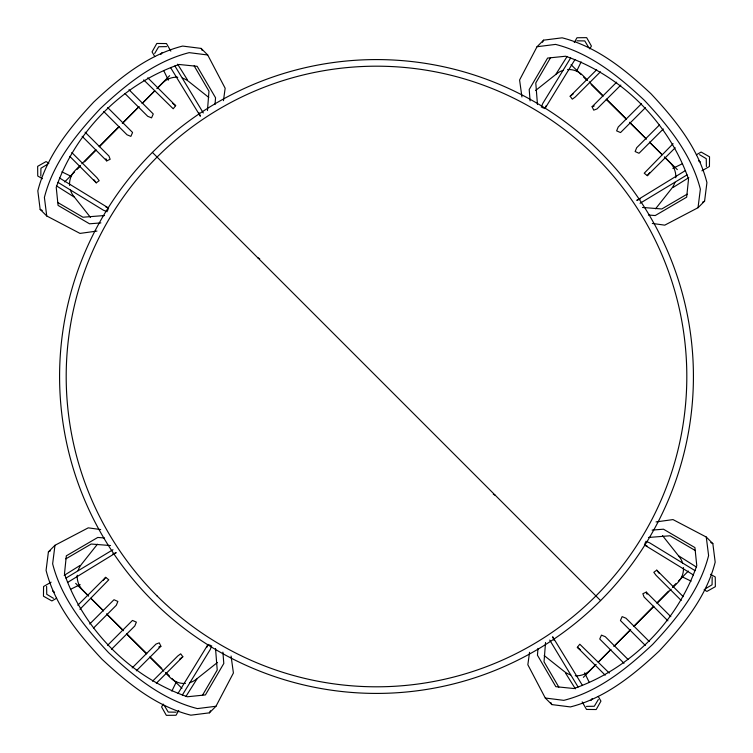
<?xml version="1.0" encoding="UTF-8"?>
<svg xmlns="http://www.w3.org/2000/svg" width="753" height="753" viewBox="0 0 753 753"><rect width="100%" height="100%" fill="white"/><g stroke="black" fill="none" stroke-linecap="round" stroke-linejoin="round"><path stroke-width="1.13" d="M40.813 176.089L40.926 168.23L47.674 164.201M712.187 576.911L712.074 584.77L705.326 588.799M207.452 110.531L208.967 91.198L194.142 65.831M215.01 104.592L215.546 97.777L197.164 66.32L179.092 64.476C122.72 84.129 75.884 130.966 56.23 187.346L58.075 205.409L89.522 223.801L100.893 222.907M537.99 648.408L537.454 655.223L555.836 686.68L573.908 688.524C630.28 668.871 677.116 622.034 696.77 565.654L694.925 547.591L663.478 529.199L652.107 530.093M545.548 642.469L544.033 661.802L558.858 687.169M100.686 529.557L88.252 527.844L54.978 545.285L48.408 551.855L46.074 570.388C54.913 605.214 77.964 633.518 102.013 659.242C127.728 683.291 156.04 706.342 190.857 715.181L209.39 712.846L215.97 706.267L233.411 672.994L231.067 656.042M54.978 545.285L52.644 563.818C61.492 598.635 84.534 626.938 108.592 652.663C134.307 676.712 162.62 699.763 197.437 708.601L215.97 706.267M652.314 223.443L664.748 225.156L698.022 207.715L700.356 189.182C691.508 154.365 668.466 126.062 644.408 100.337C618.693 76.288 590.38 53.237 555.563 44.399L537.03 46.733L519.589 80.006L521.933 96.958M698.022 207.715L704.592 201.145L706.926 182.612C698.087 147.786 675.036 119.482 650.987 93.758C625.272 69.709 596.96 46.658 562.143 37.819L543.61 40.154L537.03 46.733M223.443 100.686L225.156 88.252L207.715 54.978L201.145 48.408L182.612 46.074C147.786 54.913 119.482 77.964 93.758 102.013C69.709 127.728 46.658 156.04 37.819 190.857L40.154 209.39L46.733 215.97L80.006 233.411L96.958 231.067M529.557 652.314L527.844 664.748L545.285 698.022L551.855 704.592L570.388 706.926C605.214 698.087 633.518 675.036 659.242 650.987C683.291 625.272 706.342 596.96 715.181 562.143L712.846 543.61L706.267 537.03L672.994 519.589L656.042 521.933M107.491 210.802L108.554 208.035L59.581 178.028M693.419 574.972L644.446 544.965L645.509 542.198M206.896 647.222L208.035 644.446L210.802 645.509M211.725 645.858L210.209 649.575L182.386 694.991M541.275 107.142L542.791 103.425L570.614 58.009M542.198 107.491L544.965 108.554L546.104 105.778M171.844 691.113L176.39 681.776M576.61 71.224L581.156 61.887M542.518 42.234L543.61 40.154M209.39 712.846L210.482 710.766M163.222 704.102L161.584 706.935L166.338 715.35L176.004 715.256L178.734 710.531M196.966 678.952L185.869 696.553M556.034 74.048L567.131 56.447M574.266 42.469L576.996 37.744L586.662 37.65L591.416 46.065L589.778 48.898M550.603 57.586L535.778 82.952L537.473 104.554M202.397 695.414L217.222 670.048L215.527 648.446M154.666 53.482L158.695 46.742L166.554 46.62M160.878 54.442L162.027 52.512M590.973 700.488L592.122 698.558M598.334 699.518L594.305 706.258L586.446 706.38M178.028 693.419L208.035 644.446M544.965 108.554L574.972 59.581M97.429 544.212L81.399 564.421A19.446 19.446 0 0 0 78.086 570.67M655.571 208.788L671.601 188.579A19.446 19.446 0 0 0 674.914 182.33M103.255 580.394L105.693 577.335L108.78 579.801L79.912 609.299M673.088 143.701L644.22 173.199L647.307 175.665L649.745 172.606M147.776 77.794L175.665 105.693L173.199 108.78L143.701 79.912M605.224 675.206L577.335 647.307L579.801 644.22L609.299 673.088M64.673 181.944L74.585 171.9M77.07 169.387L80.373 166.037M84.505 161.857L96.073 150.139M99.377 146.797L119.219 126.711M122.523 123.36L139.051 106.625M142.355 103.283L154.751 90.727M157.236 88.223L169.632 75.667M583.368 677.333L595.764 664.777M598.249 662.273L610.645 649.717M613.949 646.375L630.477 629.64M633.781 626.289L653.623 606.203M656.927 602.861L668.495 591.143M672.627 586.964L675.93 583.613M678.415 581.1L688.327 571.056M80.166 165.462L75.206 170.423A19.446 19.446 0 0 0 69.558 185.445M81.813 163.815L95.857 149.772M99.161 146.468L118.974 126.655M122.278 123.351L138.797 106.832M142.101 103.528L154.487 91.141M156.963 88.666L162.742 82.886A19.446 19.446 0 0 1 177.774 77.23M600.442 71.808L575.301 96.949L572.308 99.18L570.162 96.252L596.677 69.737M77.794 605.224L105.693 577.335M620.849 85.07L596.969 108.95L593.722 110.145L592.112 106.728L616.688 82.152M89.701 624.021L113.985 599.727L117.873 601.459L116.301 605.29L93.476 628.115M641.49 103.735L618.204 127.031L616.622 130.862L620.519 132.584L645.443 107.66M107.557 645.34L132.481 620.416L136.378 622.138L134.796 625.969L111.51 649.265M659.524 124.885L636.699 147.71L635.127 151.541L639.015 153.273L663.299 128.979M132.151 667.93L156.031 644.05L159.278 642.855L160.888 646.272L136.312 670.848M647.307 175.665L675.206 147.776M152.558 681.192L177.699 656.051L180.692 653.82L182.838 656.748L156.323 683.263M596.037 664.334L590.258 670.114A19.446 19.446 0 0 1 575.226 675.77M598.513 661.859L610.899 649.472M614.203 646.168L630.722 629.649M634.026 626.345L653.839 606.532M657.143 603.228L671.187 589.185M672.834 587.538L677.794 582.577A19.446 19.446 0 0 0 683.442 567.555M535.618 90.482L556.749 73.719A19.446 19.446 0 0 1 562.99 70.406M217.382 662.518L196.251 679.281A19.446 19.446 0 0 1 190.01 682.595M570.162 96.252L573.165 94.021M179.835 658.979L182.838 656.748M69.737 156.323L96.252 182.838L99.18 180.692L96.949 177.699L71.808 152.558M683.263 596.677L656.748 570.162L653.82 572.308L656.051 575.301L681.192 600.442M64.174 575.377L79.865 565.569M688.826 177.623L673.135 187.431M685.531 170.489L636.774 200.364L640.483 198.848M687.037 174.894L640.05 203.301M65.963 578.106L112.95 549.699M67.469 582.511L116.226 552.636L112.517 554.152M687.169 194.142L661.802 208.967L642.469 207.452M65.831 558.858L91.198 544.033L110.531 545.548M696.393 154.779L701.118 152.05L709.533 156.803L709.439 166.469L701.881 170.837M51.119 582.163L43.561 586.531L43.467 596.197L51.882 600.95L56.607 598.221M702.511 202.228L704.592 201.145M48.408 551.855L50.489 550.772M672.853 168.38L682.19 163.825M70.81 589.175L80.147 584.62M82.152 136.312L106.728 160.888L110.145 159.278L108.95 156.031L85.07 132.151M670.848 616.688L646.272 592.112L642.855 593.722L644.05 596.969L667.93 620.849M592.112 106.728L594.268 105.928M158.732 647.072L160.888 646.272M104.554 215.527L82.952 217.222L57.586 202.397M648.446 537.473L670.048 535.778L695.414 550.603M576.911 40.813L584.77 40.926L588.799 47.674M176.089 712.187L168.23 712.074L164.201 705.326M648.408 215.01L655.223 215.546L686.68 197.164L688.524 179.092C668.871 122.72 622.034 75.884 565.654 56.23L547.591 58.075L529.199 89.522L530.093 100.893M104.592 537.99L97.777 537.454L66.32 555.836L64.476 573.908C84.129 630.28 130.966 677.116 187.346 696.77L205.409 694.925L223.801 663.478L222.907 652.107M207.715 54.978L189.182 52.644C154.365 61.492 126.062 84.534 100.337 108.592C76.288 134.307 53.237 162.62 44.399 197.437L46.733 215.97M545.285 698.022L563.818 700.356C598.635 691.508 626.938 668.466 652.663 644.408C676.712 618.693 699.763 590.38 708.601 555.563L706.267 537.03M105.778 206.896L108.554 208.035M107.142 211.725L103.425 210.209L58.009 182.386M645.858 541.275L649.575 542.791L694.991 570.614M644.446 544.965L647.222 546.104M61.887 171.844L71.224 176.39M681.776 576.61L691.113 581.156M710.766 542.518L712.846 543.61M40.154 209.39L42.234 210.482M257.658 257.658L259.729 258.75M493.271 494.25L495.342 495.342M48.898 163.222L46.065 161.584L37.65 166.338L37.744 176.004L42.469 178.734M74.048 196.966L56.447 185.869M678.952 556.034L696.553 567.131M710.531 574.266L715.256 576.996L715.35 586.662L706.935 591.416L704.102 589.778M699.518 154.666L706.258 158.695L706.38 166.554M698.558 160.878L700.488 162.027M52.512 590.973L54.442 592.122M53.482 598.334L46.742 594.305L46.62 586.446M208.788 97.429L188.579 81.399A19.446 19.446 0 0 0 182.33 78.086M544.212 655.571L564.421 671.601A19.446 19.446 0 0 0 570.67 674.914M172.606 103.255L175.665 105.693M577.335 647.307L580.394 649.745M571.056 64.673L581.1 74.585M583.613 77.07L586.964 80.373M591.143 84.505L602.861 96.073M606.203 99.377L626.289 119.219M629.64 122.523L646.375 139.051M649.717 142.355L662.273 154.751M664.777 157.236L677.333 169.632M75.667 583.368L88.223 595.764M90.727 598.249L103.283 610.645M106.625 613.949L123.36 630.477M126.711 633.781L146.797 653.623M150.139 656.927L161.857 668.495M166.037 672.627L169.387 675.93M171.9 678.415L181.944 688.327M587.538 80.166L582.577 75.206A19.446 19.446 0 0 0 567.555 69.558M589.185 81.813L603.228 95.857M606.532 99.161L626.345 118.974M629.649 122.278L646.168 138.797M649.472 142.101L661.859 154.487M664.334 156.963L670.114 162.742A19.446 19.446 0 0 1 675.77 177.774M128.979 89.701L153.273 113.985L151.541 117.873L147.71 116.301L124.885 93.476M649.265 641.49L625.969 618.204L622.138 616.622L620.416 620.519L645.34 645.443M107.66 107.557L132.584 132.481L130.862 136.378L127.031 134.796L103.735 111.51M152.407 152.407L600.593 600.593M628.115 659.524L605.29 636.699L601.459 635.127L599.727 639.015L624.021 663.299M88.666 596.037L82.886 590.258A19.446 19.446 0 0 1 77.23 575.226M91.141 598.513L103.528 610.899M106.832 614.203L123.351 630.722M126.655 634.026L146.468 653.839M149.772 657.143L163.815 671.187M165.462 672.834L170.423 677.794A19.446 19.446 0 0 0 185.445 683.442M662.518 535.618L679.281 556.749A19.446 19.446 0 0 1 682.595 562.99M90.482 217.382L73.719 196.251A19.446 19.446 0 0 1 70.406 190.01M656.748 570.162L658.979 573.165M94.021 179.835L96.252 182.838M177.623 64.174L187.431 79.865M575.377 688.826L565.569 673.135M582.511 685.531L552.636 636.774L554.152 640.483M578.106 687.037L549.699 640.05M174.894 65.963L203.301 112.95M170.489 67.469L200.364 116.226L198.848 112.517M598.221 696.393L600.95 701.118L596.197 709.533L586.531 709.439L582.163 701.881M170.837 51.119L166.469 43.561L156.803 43.467L152.05 51.882L154.779 56.607M550.772 702.511L551.855 704.592M201.145 48.408L202.228 50.489M584.62 672.853L589.175 682.19M163.825 70.81L168.38 80.147M646.272 592.112L647.072 594.268M105.928 158.732L106.728 160.888M152.407 600.593A316.919 316.919 0 0 0 682.623 458.521A316.919 316.919 0 0 0 294.479 70.377A316.919 316.919 0 0 0 152.407 600.593M157.076 595.924A310.321 310.321 0 0 0 676.241 456.817A310.321 310.321 0 0 0 296.183 76.759A310.321 310.321 0 0 0 157.076 595.924"/></g></svg>
